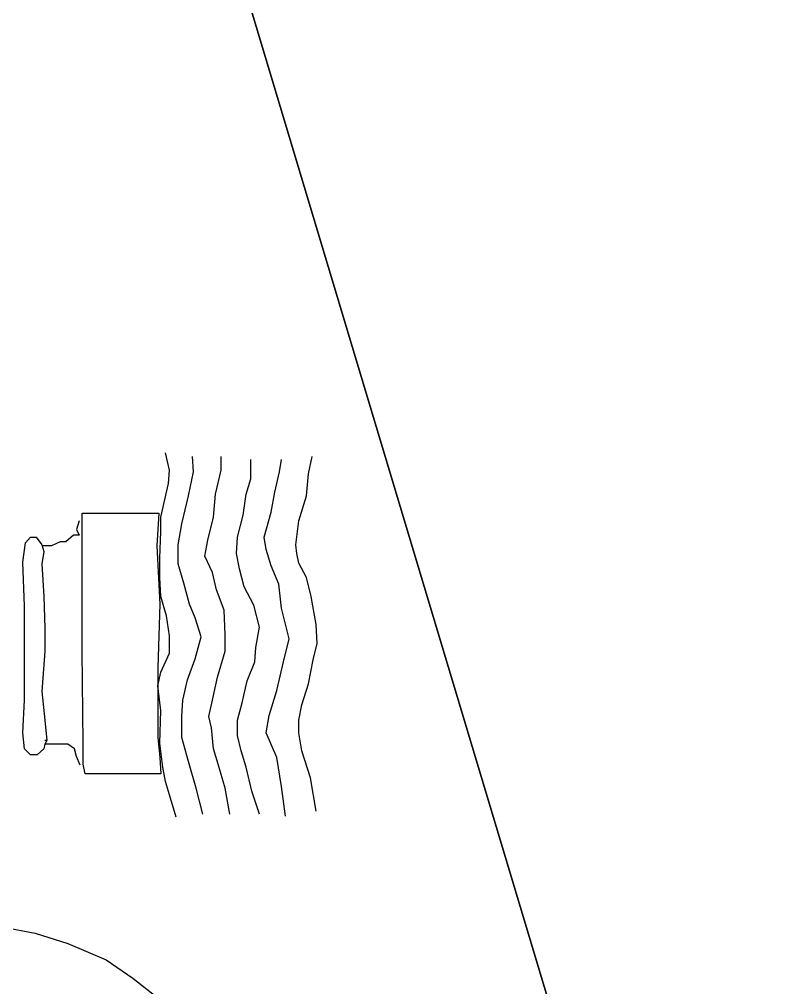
# Model space of a CAD drawing. Extents: x 729854 to 730444, y 4373781 to 4374808.
# Drawn here: x 729897.03 to 729904.92, y 4374647.51 to 4374657.61 of the extents above; entities that cross this region are included whole.
import ezdxf

# ---------------------------------------------------------------- set-up
doc = ezdxf.new("R2010")
doc.units = 0
doc.layers.get('0').update_dxf_attribs({"linetype": 'CONTINUOUS'})

msp = doc.modelspace()

# ---------------------------------------------------------------- linework, layer by layer
at = {"color": 0, "linetype": 'CONTINUOUS'}
for p, q in [((729898.59, 4374652.91), (729898.55, 4374653.09)), ((729898.59, 4374652.91), (729898.55, 4374653.09)), ((729898.84, 4374652.89), (729898.83, 4374653.05)), ((729898.84, 4374652.89), (729898.83, 4374653.05)), ((729899.13, 4374652.91), (729899.13, 4374653.05)), ((729899.13, 4374652.91), (729899.13, 4374653.05)), ((729899.44, 4374652.82), (729899.44, 4374653.02)), ((729899.44, 4374652.82), (729899.44, 4374653.02)), ((729899.74, 4374652.89), (729899.76, 4374653.02)), ((729899.74, 4374652.89), (729899.76, 4374653.02)), ((729900.04, 4374652.87), (729900.08, 4374653.05)), ((729900.04, 4374652.87), (729900.08, 4374653.05)), ((729898.58, 4374652.77), (729898.59, 4374652.91)), ((729898.58, 4374652.77), (729898.59, 4374652.91)), ((729899.07, 4374652.66), (729899.13, 4374652.91)), ((729899.07, 4374652.66), (729899.13, 4374652.91)), ((729898.79, 4374652.64), (729898.84, 4374652.89)), ((729898.79, 4374652.64), (729898.84, 4374652.89)), ((729899.39, 4374652.66), (729899.44, 4374652.82)), ((729899.39, 4374652.66), (729899.44, 4374652.82)), ((729899.69, 4374652.68), (729899.74, 4374652.89)), ((729899.69, 4374652.68), (729899.74, 4374652.89)), ((729900.02, 4374652.64), (729900.04, 4374652.87)), ((729900.02, 4374652.64), (729900.04, 4374652.87)), ((729898.5, 4374652.42), (729898.58, 4374652.77)), ((729898.5, 4374652.42), (729898.58, 4374652.77)), ((729898.72, 4374652.35), (729898.79, 4374652.64)), ((729898.72, 4374652.35), (729898.79, 4374652.64)), ((729899.05, 4374652.42), (729899.07, 4374652.66)), ((729899.05, 4374652.42), (729899.07, 4374652.66)), ((729899.36, 4374652.44), (729899.39, 4374652.66)), ((729899.36, 4374652.44), (729899.39, 4374652.66)), ((729899.65, 4374652.47), (729899.69, 4374652.68)), ((729899.65, 4374652.47), (729899.69, 4374652.68)), ((729899.94, 4374652.38), (729900.02, 4374652.64)), ((729899.94, 4374652.38), (729900.02, 4374652.64)), ((729897.68, 4374652.27), (729897.68, 4374652.46)), ((729897.68, 4374652.46), (729898.05, 4374652.46)), ((729897.68, 4374652.27), (729897.68, 4374652.46)), ((729897.68, 4374652.46), (729898.05, 4374652.46)), ((729898.05, 4374652.46), (729898.3, 4374652.46)), ((729898.05, 4374652.46), (729898.3, 4374652.46)), ((729898.3, 4374652.46), (729898.48, 4374652.46)), ((729898.3, 4374652.46), (729898.48, 4374652.46)), ((729898.48, 4374652.46), (729898.46, 4374652.12)), ((729898.48, 4374652.46), (729898.46, 4374652.12)), ((729898.5, 4374652.27), (729898.5, 4374652.42)), ((729898.5, 4374652.27), (729898.5, 4374652.42)), ((729898.99, 4374652.18), (729899.05, 4374652.42)), ((729898.99, 4374652.18), (729899.05, 4374652.42)), ((729899.3, 4374652.21), (729899.36, 4374652.44)), ((729899.3, 4374652.21), (729899.36, 4374652.44)), ((729899.58, 4374652.21), (729899.65, 4374652.47)), ((729899.58, 4374652.21), (729899.65, 4374652.47)), ((729897.65, 4374652.38), (729897.62, 4374652.29)), ((729897.65, 4374652.38), (729897.62, 4374652.29)), ((729897.62, 4374652.29), (729897.65, 4374652.23)), ((729897.62, 4374652.29), (729897.65, 4374652.23)), ((729898.68, 4374652.13), (729898.72, 4374652.35)), ((729898.68, 4374652.13), (729898.72, 4374652.35)), ((729899.91, 4374652.13), (729899.94, 4374652.38)), ((729899.91, 4374652.13), (729899.94, 4374652.38)), ((729897.09, 4374652.15), (729897.14, 4374652.21)), ((729897.09, 4374652.15), (729897.14, 4374652.21)), ((729897.14, 4374652.21), (729897.2, 4374652.21)), ((729897.14, 4374652.21), (729897.2, 4374652.21)), ((729897.2, 4374652.21), (729897.26, 4374652.13)), ((729897.2, 4374652.21), (729897.26, 4374652.13)), ((729897.59, 4374652.23), (729897.51, 4374652.16)), ((729897.59, 4374652.23), (729897.51, 4374652.16)), ((729897.65, 4374652.23), (729897.59, 4374652.23)), ((729897.65, 4374652.23), (729897.59, 4374652.23)), ((729897.68, 4374652.06), (729897.68, 4374652.27)), ((729897.68, 4374652.06), (729897.68, 4374652.27)), ((729898.49, 4374651.99), (729898.5, 4374652.27)), ((729898.49, 4374651.99), (729898.5, 4374652.27)), ((729899.29, 4374652.04), (729899.3, 4374652.21)), ((729899.29, 4374652.04), (729899.3, 4374652.21)), ((729899.6, 4374652.08), (729899.58, 4374652.21)), ((729899.6, 4374652.08), (729899.58, 4374652.21)), ((729897.06, 4374651.95), (729897.09, 4374652.15)), ((729897.06, 4374651.95), (729897.09, 4374652.15)), ((729897.26, 4374652.13), (729897.28, 4374652.06)), ((729897.26, 4374652.13), (729897.28, 4374652.06)), ((729897.31, 4374652.12), (729897.26, 4374652.12)), ((729897.31, 4374652.12), (729897.26, 4374652.12)), ((729897.36, 4374652.12), (729897.31, 4374652.12)), ((729897.36, 4374652.12), (729897.31, 4374652.12)), ((729897.45, 4374652.16), (729897.36, 4374652.12)), ((729897.45, 4374652.16), (729897.36, 4374652.12)), ((729897.51, 4374652.16), (729897.45, 4374652.16)), ((729897.51, 4374652.16), (729897.45, 4374652.16)), ((729898.46, 4374652.12), (729898.49, 4374651.51)), ((729898.46, 4374652.12), (729898.49, 4374651.51)), ((729898.68, 4374651.93), (729898.68, 4374652.13)), ((729898.68, 4374651.93), (729898.68, 4374652.13)), ((729898.96, 4374652.01), (729898.99, 4374652.18)), ((729898.96, 4374652.01), (729898.99, 4374652.18)), ((729899.92, 4374652.04), (729899.91, 4374652.13)), ((729899.92, 4374652.04), (729899.91, 4374652.13)), ((729897.28, 4374652.06), (729897.26, 4374651.93)), ((729897.28, 4374652.06), (729897.26, 4374651.93)), ((729897.68, 4374651.51), (729897.68, 4374652.06)), ((729897.68, 4374651.51), (729897.68, 4374652.06)), ((729898.49, 4374651.79), (729898.49, 4374651.99)), ((729898.49, 4374651.79), (729898.49, 4374651.99)), ((729899.04, 4374651.84), (729898.96, 4374652.01)), ((729899.04, 4374651.84), (729898.96, 4374652.01)), ((729899.32, 4374651.88), (729899.29, 4374652.04)), ((729899.32, 4374651.88), (729899.29, 4374652.04)), ((729899.65, 4374651.91), (729899.6, 4374652.08)), ((729899.65, 4374651.91), (729899.6, 4374652.08)), ((729899.94, 4374651.94), (729899.92, 4374652.04)), ((729899.94, 4374651.94), (729899.92, 4374652.04)), ((729897.08, 4374651.49), (729897.06, 4374651.95)), ((729897.08, 4374651.49), (729897.06, 4374651.95)), ((729897.26, 4374651.93), (729897.28, 4374651.59)), ((729897.26, 4374651.93), (729897.28, 4374651.59)), ((729898.74, 4374651.73), (729898.68, 4374651.93)), ((729898.74, 4374651.73), (729898.68, 4374651.93)), ((729899.73, 4374651.72), (729899.65, 4374651.91)), ((729899.73, 4374651.72), (729899.65, 4374651.91)), ((729900.02, 4374651.79), (729899.94, 4374651.94)), ((729900.02, 4374651.79), (729899.94, 4374651.94)), ((729898.5, 4374651.59), (729898.49, 4374651.79)), ((729898.5, 4374651.59), (729898.49, 4374651.79)), ((729899.08, 4374651.66), (729899.04, 4374651.84)), ((729899.08, 4374651.66), (729899.04, 4374651.84)), ((729899.37, 4374651.69), (729899.32, 4374651.88)), ((729899.37, 4374651.69), (729899.32, 4374651.88)), ((729900.07, 4374651.59), (729900.02, 4374651.79)), ((729900.07, 4374651.59), (729900.02, 4374651.79)), ((729898.8, 4374651.51), (729898.74, 4374651.73)), ((729898.8, 4374651.51), (729898.74, 4374651.73)), ((729899.47, 4374651.5), (729899.37, 4374651.69)), ((729899.47, 4374651.5), (729899.37, 4374651.69)), ((729899.76, 4374651.47), (729899.73, 4374651.72)), ((729899.76, 4374651.47), (729899.73, 4374651.72)), ((729897.28, 4374651.59), (729897.29, 4374651.26)), ((729897.28, 4374651.59), (729897.29, 4374651.26)), ((729898.56, 4374651.39), (729898.5, 4374651.59)), ((729898.56, 4374651.39), (729898.5, 4374651.59)), ((729899.16, 4374651.45), (729899.08, 4374651.66)), ((729899.16, 4374651.45), (729899.08, 4374651.66)), ((729900.12, 4374651.3), (729900.07, 4374651.59)), ((729900.12, 4374651.3), (729900.07, 4374651.59)), ((729897.08, 4374651.04), (729897.08, 4374651.49)), ((729897.08, 4374651.04), (729897.08, 4374651.49)), ((729897.68, 4374651.02), (729897.68, 4374651.51)), ((729897.68, 4374651.02), (729897.68, 4374651.51)), ((729898.49, 4374651.51), (729898.47, 4374650.85)), ((729898.49, 4374651.51), (729898.47, 4374650.85)), ((729898.86, 4374651.37), (729898.8, 4374651.51)), ((729898.86, 4374651.37), (729898.8, 4374651.51)), ((729899.53, 4374651.27), (729899.47, 4374651.5)), ((729899.53, 4374651.27), (729899.47, 4374651.5)), ((729898.59, 4374651.18), (729898.56, 4374651.39)), ((729898.59, 4374651.18), (729898.56, 4374651.39)), ((729899.17, 4374651.19), (729899.16, 4374651.45)), ((729899.17, 4374651.19), (729899.16, 4374651.45)), ((729899.84, 4374651.15), (729899.76, 4374651.47)), ((729899.84, 4374651.15), (729899.76, 4374651.47)), ((729898.92, 4374651.17), (729898.86, 4374651.37)), ((729898.92, 4374651.17), (729898.86, 4374651.37)), ((729900.13, 4374651.1), (729900.12, 4374651.3)), ((729900.13, 4374651.1), (729900.12, 4374651.3)), ((729897.29, 4374651.26), (729897.29, 4374651.02)), ((729897.29, 4374651.26), (729897.29, 4374651.02)), ((729898.59, 4374651), (729898.59, 4374651.18)), ((729898.59, 4374651), (729898.59, 4374651.18)), ((729899.17, 4374651.02), (729899.17, 4374651.19)), ((729899.17, 4374651.02), (729899.17, 4374651.19)), ((729899.49, 4374651.06), (729899.53, 4374651.27)), ((729899.49, 4374651.06), (729899.53, 4374651.27)), ((729898.86, 4374650.94), (729898.92, 4374651.17)), ((729898.86, 4374650.94), (729898.92, 4374651.17)), ((729899.78, 4374650.91), (729899.84, 4374651.15)), ((729899.78, 4374650.91), (729899.84, 4374651.15)), ((729900.09, 4374650.93), (729900.13, 4374651.1)), ((729900.09, 4374650.93), (729900.13, 4374651.1)), ((729897.08, 4374650.51), (729897.08, 4374651.04)), ((729897.08, 4374650.51), (729897.08, 4374651.04)), ((729897.29, 4374651.02), (729897.26, 4374650.6)), ((729897.29, 4374651.02), (729897.26, 4374650.6)), ((729897.69, 4374650.06), (729897.68, 4374651.02)), ((729897.69, 4374650.06), (729897.68, 4374651.02)), ((729898.5, 4374650.8), (729898.59, 4374651)), ((729898.5, 4374650.8), (729898.59, 4374651)), ((729899.09, 4374650.75), (729899.17, 4374651.02)), ((729899.09, 4374650.75), (729899.17, 4374651.02)), ((729899.48, 4374650.91), (729899.49, 4374651.06)), ((729899.48, 4374650.91), (729899.49, 4374651.06)), ((729898.78, 4374650.72), (729898.86, 4374650.94)), ((729898.78, 4374650.72), (729898.86, 4374650.94)), ((729899.4, 4374650.71), (729899.48, 4374650.91)), ((729899.4, 4374650.71), (729899.48, 4374650.91)), ((729899.71, 4374650.61), (729899.78, 4374650.91)), ((729899.71, 4374650.61), (729899.78, 4374650.91)), ((729900.04, 4374650.68), (729900.09, 4374650.93)), ((729900.04, 4374650.68), (729900.09, 4374650.93)), ((729898.47, 4374650.85), (729898.47, 4374650.49)), ((729898.47, 4374650.85), (729898.47, 4374650.49)), ((729898.47, 4374650.66), (729898.5, 4374650.8)), ((729898.47, 4374650.66), (729898.5, 4374650.8)), ((729898.73, 4374650.51), (729898.78, 4374650.72)), ((729898.73, 4374650.51), (729898.78, 4374650.72)), ((729899.04, 4374650.51), (729899.09, 4374650.75)), ((729899.04, 4374650.51), (729899.09, 4374650.75)), ((729899.35, 4374650.48), (729899.4, 4374650.71)), ((729899.35, 4374650.48), (729899.4, 4374650.71)), ((729899.97, 4374650.46), (729900.04, 4374650.68)), ((729899.97, 4374650.46), (729900.04, 4374650.68)), ((729897.26, 4374650.6), (729897.29, 4374650.3)), ((729897.26, 4374650.6), (729897.29, 4374650.3)), ((729898.5, 4374650.4), (729898.47, 4374650.66)), ((729898.5, 4374650.4), (729898.47, 4374650.66)), ((729899.63, 4374650.35), (729899.71, 4374650.61)), ((729899.63, 4374650.35), (729899.71, 4374650.61)), ((729897.06, 4374650.17), (729897.08, 4374650.51)), ((729897.06, 4374650.17), (729897.08, 4374650.51)), ((729898.47, 4374650.49), (729898.47, 4374650.12)), ((729898.47, 4374650.49), (729898.47, 4374650.12)), ((729898.72, 4374650.34), (729898.73, 4374650.51)), ((729898.72, 4374650.34), (729898.73, 4374650.51)), ((729899, 4374650.34), (729899.04, 4374650.51)), ((729899, 4374650.34), (729899.04, 4374650.51)), ((729899.3, 4374650.3), (729899.35, 4374650.48)), ((729899.3, 4374650.3), (729899.35, 4374650.48)), ((729898.49, 4374650.06), (729898.5, 4374650.4)), ((729898.49, 4374650.06), (729898.5, 4374650.4)), ((729899.94, 4374650.3), (729899.97, 4374650.46)), ((729899.94, 4374650.3), (729899.97, 4374650.46)), ((729897.29, 4374650.3), (729897.31, 4374650.09)), ((729897.29, 4374650.3), (729897.31, 4374650.09)), ((729898.72, 4374650.12), (729898.72, 4374650.34)), ((729898.72, 4374650.12), (729898.72, 4374650.34)), ((729899.03, 4374650.22), (729899, 4374650.34)), ((729899.03, 4374650.22), (729899, 4374650.34)), ((729899.3, 4374650.14), (729899.3, 4374650.3)), ((729899.3, 4374650.14), (729899.3, 4374650.3)), ((729899.6, 4374650.17), (729899.63, 4374650.35)), ((729899.6, 4374650.17), (729899.63, 4374650.35)), ((729899.94, 4374650.17), (729899.94, 4374650.3)), ((729899.94, 4374650.17), (729899.94, 4374650.3)), ((729897.08, 4374650), (729897.06, 4374650.17)), ((729897.08, 4374650), (729897.06, 4374650.17)), ((729899.05, 4374650), (729899.03, 4374650.22)), ((729899.05, 4374650), (729899.03, 4374650.22)), ((729899.71, 4374649.91), (729899.6, 4374650.17)), ((729899.71, 4374649.91), (729899.6, 4374650.17)), ((729899.97, 4374649.98), (729899.94, 4374650.17)), ((729899.97, 4374649.98), (729899.94, 4374650.17)), ((729897.31, 4374650.09), (729897.29, 4374650.05)), ((729897.31, 4374650.09), (729897.29, 4374650.09)), ((729897.31, 4374650.09), (729897.29, 4374650.05)), ((729897.31, 4374650.09), (729897.29, 4374650.09)), ((729898.47, 4374650.12), (729898.49, 4374649.91)), ((729898.47, 4374650.12), (729898.49, 4374649.91)), ((729898.79, 4374649.87), (729898.72, 4374650.12)), ((729898.79, 4374649.87), (729898.72, 4374650.12)), ((729899.34, 4374649.98), (729899.3, 4374650.14)), ((729899.34, 4374649.98), (729899.3, 4374650.14)), ((729897.14, 4374649.94), (729897.08, 4374650)), ((729897.14, 4374649.94), (729897.08, 4374650)), ((729897.28, 4374650), (729897.21, 4374649.94)), ((729897.28, 4374650), (729897.21, 4374649.94)), ((729897.29, 4374650.05), (729897.28, 4374650)), ((729897.29, 4374650.05), (729897.28, 4374650)), ((729897.34, 4374650.05), (729897.29, 4374650.05)), ((729897.34, 4374650.05), (729897.29, 4374650.05)), ((729897.42, 4374650.05), (729897.34, 4374650.05)), ((729897.42, 4374650.05), (729897.34, 4374650.05)), ((729897.53, 4374650.05), (729897.42, 4374650.05)), ((729897.53, 4374650.05), (729897.42, 4374650.05)), ((729897.6, 4374650), (729897.53, 4374650.05)), ((729897.6, 4374650), (729897.53, 4374650.05)), ((729897.62, 4374649.92), (729897.6, 4374650)), ((729897.62, 4374649.92), (729897.6, 4374650)), ((729897.69, 4374649.84), (729897.69, 4374650.06)), ((729897.69, 4374649.84), (729897.69, 4374650.06)), ((729898.52, 4374649.81), (729898.49, 4374650.06)), ((729898.52, 4374649.81), (729898.49, 4374650.06)), ((729899.1, 4374649.84), (729899.05, 4374650)), ((729899.1, 4374649.84), (729899.05, 4374650)), ((729899.39, 4374649.81), (729899.34, 4374649.98)), ((729899.39, 4374649.81), (729899.34, 4374649.98)), ((729900.06, 4374649.7), (729899.97, 4374649.98)), ((729900.06, 4374649.7), (729899.97, 4374649.98)), ((729897.21, 4374649.94), (729897.14, 4374649.94)), ((729897.21, 4374649.94), (729897.14, 4374649.94)), ((729897.66, 4374649.83), (729897.62, 4374649.92)), ((729897.66, 4374649.83), (729897.62, 4374649.92)), ((729898.49, 4374649.91), (729898.5, 4374649.74)), ((729898.49, 4374649.91), (729898.5, 4374649.74)), ((729898.87, 4374649.59), (729898.79, 4374649.87)), ((729898.87, 4374649.59), (729898.79, 4374649.87)), ((729899.76, 4374649.61), (729899.71, 4374649.91)), ((729899.76, 4374649.61), (729899.71, 4374649.91)), ((729897.71, 4374649.74), (729897.69, 4374649.84)), ((729897.71, 4374649.74), (729897.69, 4374649.84)), ((729898.55, 4374649.66), (729898.52, 4374649.81)), ((729898.55, 4374649.66), (729898.52, 4374649.81)), ((729899.17, 4374649.59), (729899.1, 4374649.84)), ((729899.17, 4374649.59), (729899.1, 4374649.84)), ((729899.45, 4374649.56), (729899.39, 4374649.81)), ((729899.45, 4374649.56), (729899.39, 4374649.81)), ((729897.93, 4374649.74), (729897.71, 4374649.74)), ((729897.93, 4374649.74), (729897.71, 4374649.74)), ((729898.22, 4374649.74), (729897.93, 4374649.74)), ((729898.22, 4374649.74), (729897.93, 4374649.74)), ((729898.5, 4374649.74), (729898.22, 4374649.74)), ((729898.5, 4374649.74), (729898.22, 4374649.74)), ((729898.59, 4374649.52), (729898.55, 4374649.66)), ((729898.59, 4374649.52), (729898.55, 4374649.66)), ((729900.12, 4374649.35), (729900.06, 4374649.7)), ((729900.12, 4374649.35), (729900.06, 4374649.7)), ((729898.94, 4374649.32), (729898.87, 4374649.59)), ((729898.94, 4374649.32), (729898.87, 4374649.59)), ((729899.22, 4374649.32), (729899.17, 4374649.59)), ((729899.22, 4374649.32), (729899.17, 4374649.59)), ((729899.53, 4374649.32), (729899.45, 4374649.56)), ((729899.53, 4374649.32), (729899.45, 4374649.56)), ((729899.8, 4374649.3), (729899.76, 4374649.61)), ((729899.8, 4374649.3), (729899.76, 4374649.61)), ((729898.66, 4374649.29), (729898.59, 4374649.52)), ((729898.66, 4374649.29), (729898.59, 4374649.52)), ((729896.86, 4374648.14), (729897.19, 4374648.08)), ((729896.86, 4374648.14), (729897.19, 4374648.08)), ((729897.19, 4374648.08), (729897.53, 4374647.97)), ((729897.19, 4374648.08), (729897.53, 4374647.97)), ((729897.53, 4374647.97), (729897.93, 4374647.8)), ((729897.53, 4374647.97), (729897.93, 4374647.8)), ((729897.93, 4374647.8), (729898.21, 4374647.61)), ((729897.93, 4374647.8), (729898.21, 4374647.61)), ((729898.21, 4374647.61), (729898.5, 4374647.38)), ((729898.21, 4374647.61), (729898.5, 4374647.38))]:
    msp.add_line(p, q, dxfattribs=at)

# ---------------------------------------------------------------- meshes
mesh = msp.add_polyface(dxfattribs=at)
corners = [(730162.5, 4373781), (729854.5, 4374807.5), (730444, 4373781), (730444, 4374807.5), (729854.5, 4373781)]
mesh.append_faces([[corners[k] for k in face] for face in [(0, 1, 4), (1, 0, 2, 3)]], dxfattribs={"vtx0": -1, "color": 0})
mesh = msp.add_polyface(dxfattribs=at)
corners = [(730145.58, 4374621), (730145.58, 4374801.5), (729864.5, 4374801.5), (729864.5, 4374621)]
mesh.append_faces([[corners[k] for k in face] for face in [(0, 1, 2, 3)]], dxfattribs={"color": 0})

doc.saveas('drawing.dxf')
